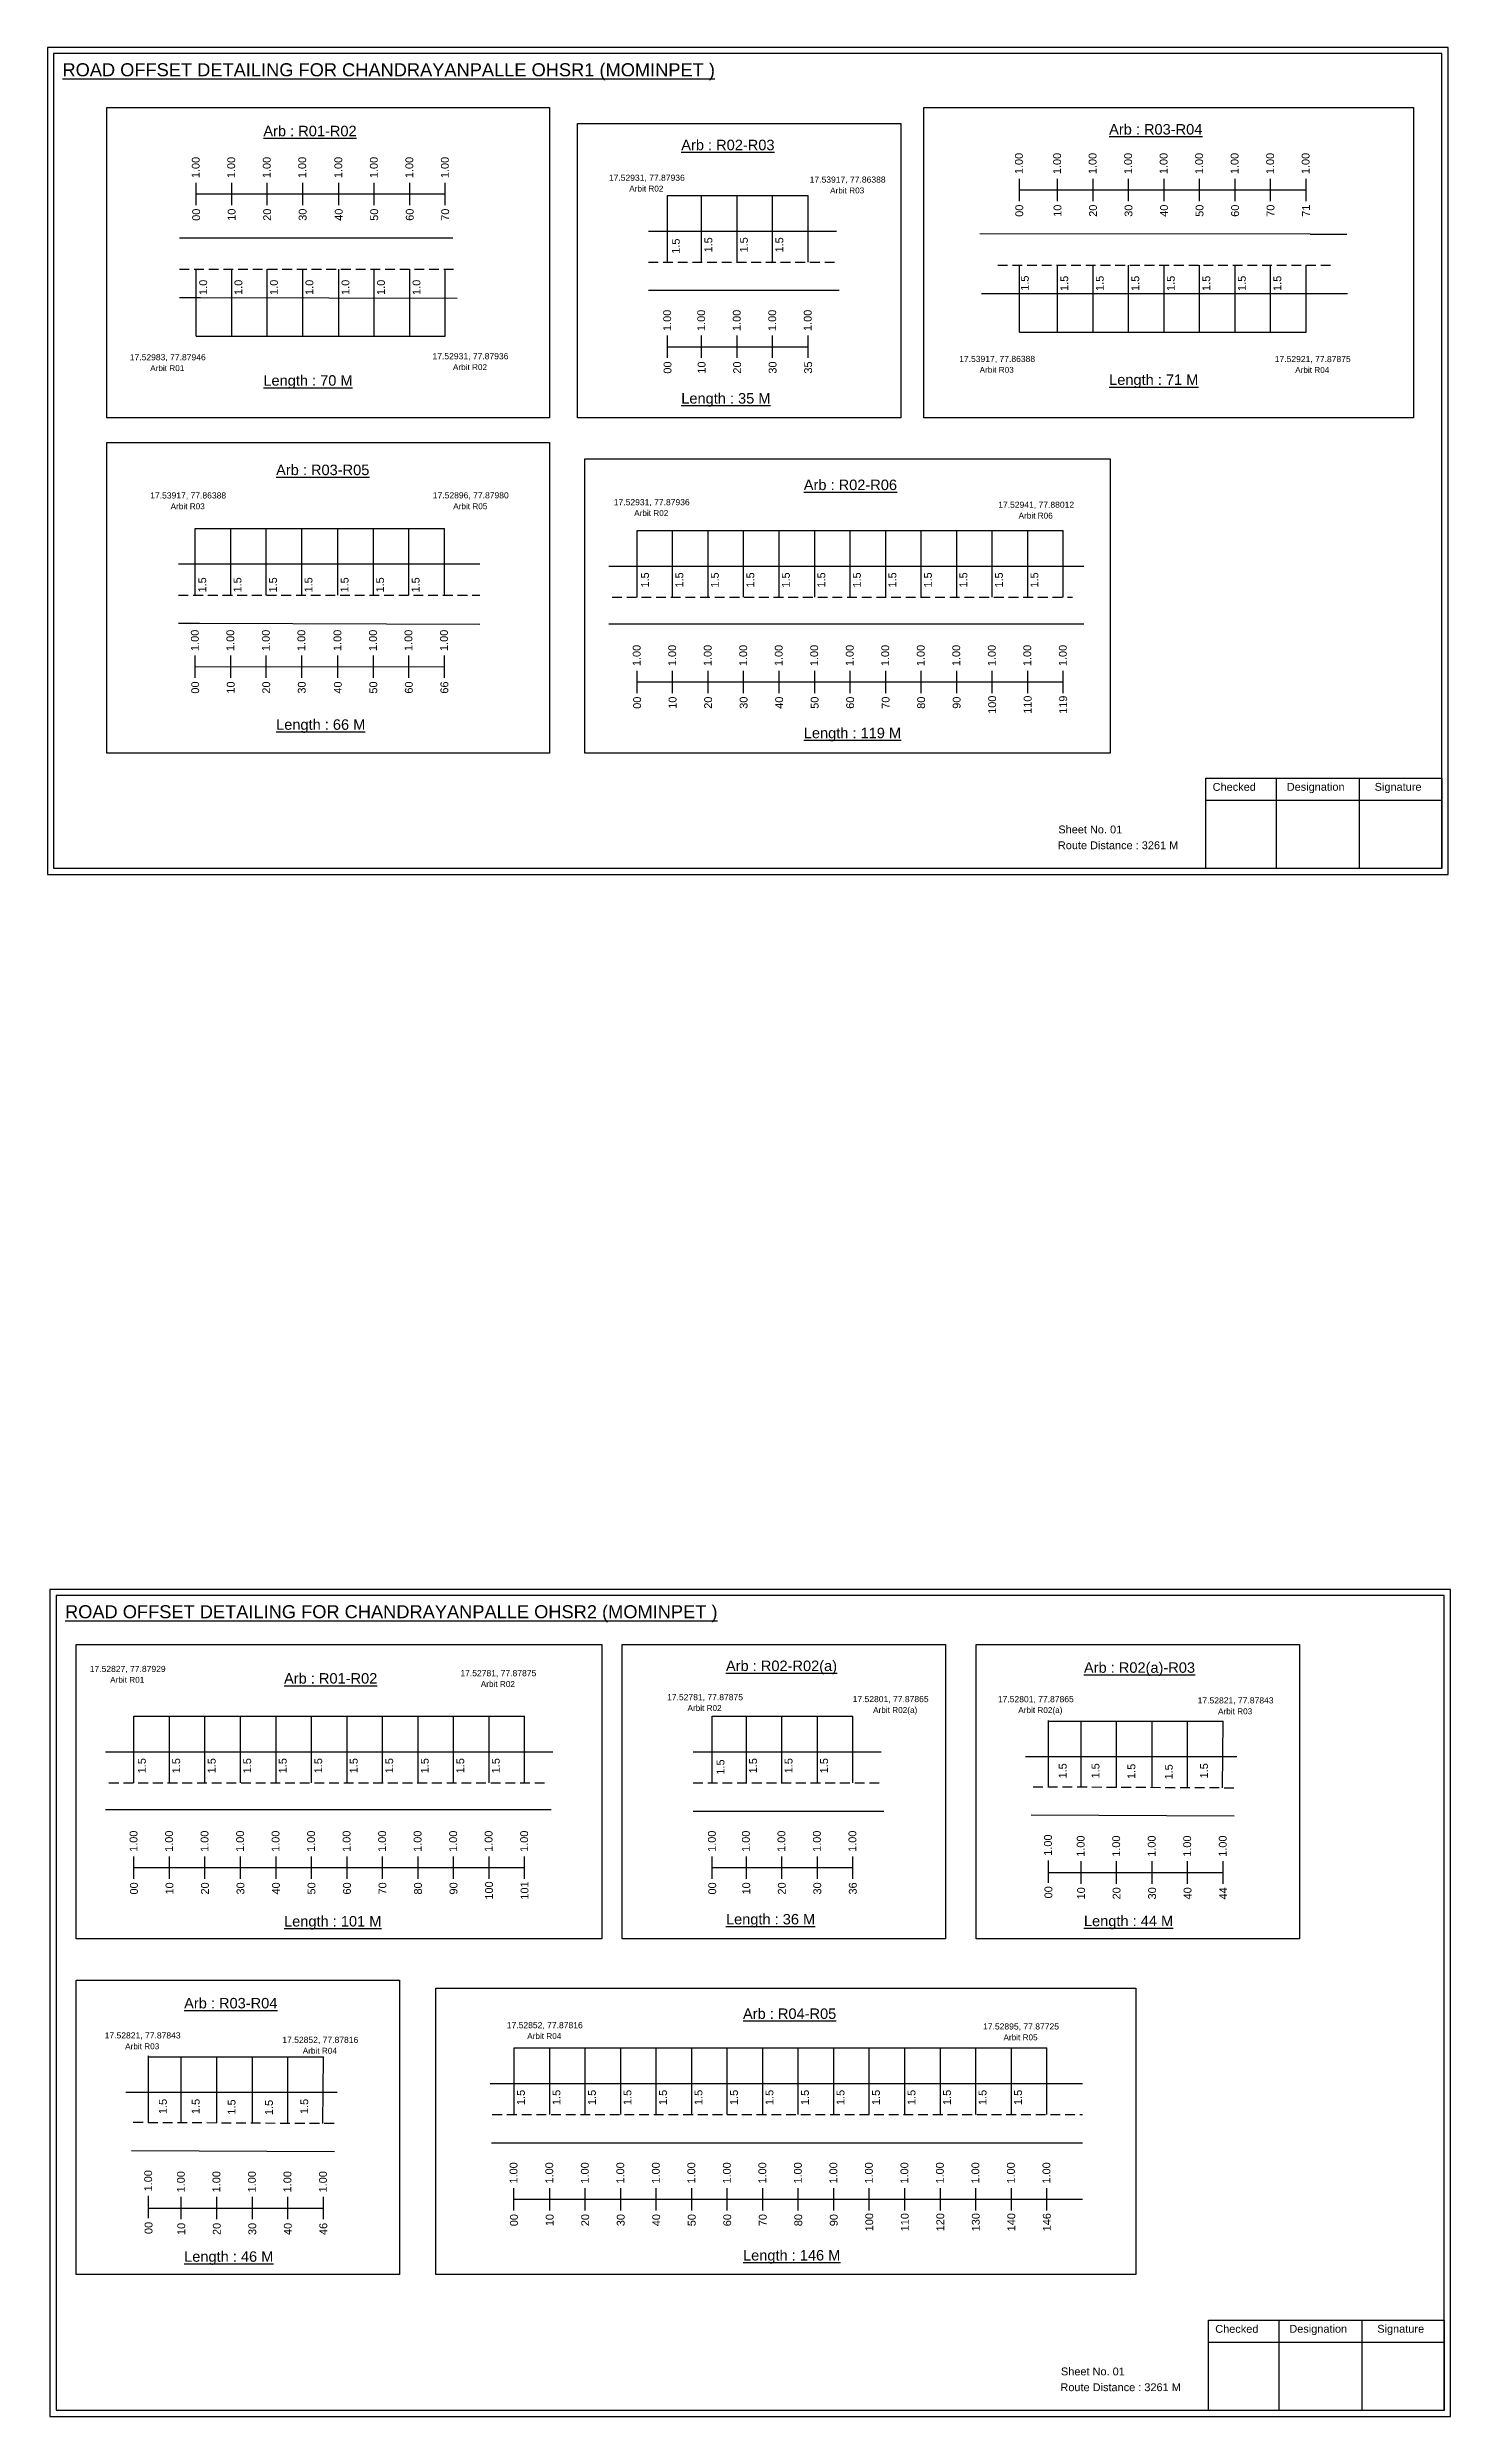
# Model space of a CAD drawing. Header units: inches. Extents: x 344 to 6776, y 358 to 1565.
# Drawn here: x 3367 to 3904, y 483 to 1390 of the extents above; entities that cross this region are included whole.
import ezdxf

# ---------------------------------------------------------------- set-up
doc = ezdxf.new("R2010")
doc.units = ezdxf.units.IN
doc.header["$MEASUREMENT"] = 0
doc.linetypes.add('DASHED2', pattern=[0.375, 0.25, -0.125])
doc.layers.add('PDF_Geometry', color=7, linetype='Continuous')
doc.layers.add('PDF_Text', color=5, linetype='Continuous')
doc.styles.add('PDF Arial', font='arial.ttf')
doc.styles.get("Standard").update_dxf_attribs({"font": 'arial.ttf'})

msp = doc.modelspace()

# ---------------------------------------------------------------- linework, layer by layer
at = {"color": 217, "true_color": 0x93278f}
for p, q in [((3423.83, 1329.84), (3423.83, 1338.39)), ((3423.83, 1334.11), (3519.25, 1334.17)), ((3437.43, 1329.84), (3437.43, 1338.39)), ((3451.03, 1329.84), (3451.03, 1338.39)), ((3464.63, 1329.84), (3464.63, 1338.39)), ((3478.45, 1329.84), (3478.45, 1338.39)), ((3492.05, 1329.84), (3492.05, 1338.39)), ((3505.65, 1329.84), (3505.65, 1338.39)), ((3519.25, 1329.84), (3519.25, 1338.39)), ((3739.12, 1331.37), (3739.12, 1339.92)), ((3739.12, 1335.65), (3848.95, 1335.65)), ((3753.75, 1331.37), (3753.75, 1339.92)), ((3767.35, 1331.37), (3767.35, 1339.92)), ((3780.95, 1331.37), (3780.95, 1339.92)), ((3794.55, 1331.37), (3794.55, 1339.92)), ((3808.15, 1331.37), (3808.15, 1339.92)), ((3821.75, 1331.37), (3821.75, 1339.92)), ((3835.35, 1331.37), (3835.35, 1339.92)), ((3848.95, 1331.37), (3848.95, 1339.92)), ((3604.4, 1271.31), (3604.4, 1279.87)), ((3617.43, 1271.31), (3617.43, 1279.87)), ((3631.03, 1271.31), (3631.03, 1279.87)), ((3644.63, 1271.31), (3644.63, 1279.87)), ((3658.23, 1271.31), (3658.23, 1279.87)), ((3604.4, 1275.58), (3658.23, 1275.59)), ((3423.48, 1148.81), (3423.48, 1157.37)), ((3423.48, 1153.08), (3518.9, 1153.14)), ((3437.08, 1148.81), (3437.08, 1157.37)), ((3450.68, 1148.81), (3450.68, 1157.37)), ((3464.28, 1148.81), (3464.28, 1157.37)), ((3478.1, 1148.81), (3478.1, 1157.37)), ((3491.7, 1148.81), (3491.7, 1157.37)), ((3505.3, 1148.81), (3505.3, 1157.37)), ((3518.9, 1148.81), (3518.9, 1157.37)), ((3592.72, 1143.02), (3592.72, 1151.57)), ((3592.72, 1147.29), (3755.92, 1147.32)), ((3606.32, 1143.02), (3606.32, 1151.57)), ((3619.92, 1143.02), (3619.92, 1151.57)), ((3633.52, 1143.02), (3633.52, 1151.57)), ((3647.12, 1143.02), (3647.12, 1151.57)), ((3660.72, 1143.02), (3660.72, 1151.57)), ((3674.32, 1143.02), (3674.32, 1151.57)), ((3687.92, 1143.02), (3687.92, 1151.57)), ((3701.52, 1143.02), (3701.52, 1151.57)), ((3715.12, 1143.02), (3715.12, 1151.57)), ((3728.72, 1143.02), (3728.72, 1151.57)), ((3742.32, 1143.02), (3742.32, 1151.57)), ((3755.92, 1143.02), (3755.92, 1151.57)), ((3400.01, 689.07), (3400.01, 697.62)), ((3400.01, 693.33), (3549.61, 693.36)), ((3413.61, 689.07), (3413.61, 697.62)), ((3427.21, 689.07), (3427.21, 697.62)), ((3440.81, 689.07), (3440.81, 697.62)), ((3454.41, 689.07), (3454.41, 697.62)), ((3468.01, 689.07), (3468.01, 697.62)), ((3481.61, 689.07), (3481.61, 697.62)), ((3495.21, 689.07), (3495.21, 697.62)), ((3508.81, 689.07), (3508.81, 697.62)), ((3522.41, 689.07), (3522.41, 697.62)), ((3536.01, 689.07), (3536.01, 697.62)), ((3549.61, 689.07), (3549.61, 697.62)), ((3621.51, 689.07), (3621.51, 697.62)), ((3621.51, 693.34), (3675.35, 693.35)), ((3634.55, 689.07), (3634.55, 697.62)), ((3648.15, 689.07), (3648.15, 697.62)), ((3661.75, 689.07), (3661.75, 697.62)), ((3675.35, 689.07), (3675.35, 697.62)), ((3750.26, 687.58), (3750.26, 696.13)), ((3750.26, 691.46), (3817.18, 691.47)), ((3762.78, 687.19), (3762.78, 695.75)), ((3776.38, 687.19), (3776.38, 695.75)), ((3789.98, 687.19), (3789.98, 695.75)), ((3803.58, 687.19), (3803.58, 695.75)), ((3817.18, 687.19), (3817.18, 695.75)), ((3405.62, 559.09), (3405.62, 567.65)), ((3405.62, 562.97), (3472.54, 562.99)), ((3418.14, 558.7), (3418.14, 567.26)), ((3431.74, 558.7), (3431.74, 567.26)), ((3445.34, 558.7), (3445.34, 567.26)), ((3458.94, 558.7), (3458.94, 567.26)), ((3472.54, 558.7), (3472.54, 567.26)), ((3545.55, 562.08), (3545.55, 570.64)), ((3545.65, 566.35), (3763.25, 566.4)), ((3559.25, 562.08), (3559.25, 570.64)), ((3572.85, 562.08), (3572.85, 570.64)), ((3586.45, 562.08), (3586.45, 570.64)), ((3600.05, 562.08), (3600.05, 570.64)), ((3613.65, 562.08), (3613.65, 570.64)), ((3627.25, 562.08), (3627.25, 570.64)), ((3640.85, 562.08), (3640.85, 570.64)), ((3654.45, 562.08), (3654.45, 570.64)), ((3668.05, 562.08), (3668.05, 570.64)), ((3681.65, 562.08), (3681.65, 570.64)), ((3695.25, 562.08), (3695.25, 570.64)), ((3708.85, 562.08), (3708.85, 570.64)), ((3722.45, 562.08), (3722.45, 570.64)), ((3736.05, 562.08), (3736.05, 570.64)), ((3749.65, 562.08), (3749.65, 570.64))]:
    msp.add_line(p, q, dxfattribs=at)
at = {"color": 5}
for p, q in [((3604.4, 1333.55), (3658.23, 1333.55)), ((3423.83, 1279.69), (3519.25, 1279.69)), ((3739.12, 1281.22), (3848.95, 1281.22)), ((3423.48, 1206.04), (3518.9, 1206.04)), ((3592.72, 1205.25), (3755.92, 1205.25)), ((3400.01, 751.3), (3549.61, 751.3)), ((3621.51, 751.3), (3675.35, 751.3)), ((3750.26, 749.42), (3817.18, 749.42)), ((3405.62, 620.94), (3472.54, 620.94)), ((3545.65, 624.32), (3749.65, 624.32))]:
    msp.add_line(p, q, dxfattribs=at)
for p, q in [((3604.4, 1308.01), (3604.4, 1333.55)), ((3617.43, 1308.01), (3617.43, 1333.55)), ((3631.03, 1308.01), (3631.03, 1333.55)), ((3644.63, 1308.01), (3644.63, 1333.55)), ((3658.23, 1308.01), (3658.23, 1333.55)), ((3522.16, 1317.11), (3417.42, 1317.11)), ((3597.05, 1319.89), (3669.09, 1319.89)), ((3850.55, 1318.64), (3723.94, 1318.82)), ((3850.55, 1318.64), (3864.5, 1318.64)), ((3739.12, 1281.22), (3739.12, 1306.76)), ((3753.75, 1281.22), (3753.75, 1306.76)), ((3767.35, 1281.22), (3767.35, 1306.76)), ((3780.95, 1281.22), (3780.95, 1306.76)), ((3794.55, 1281.22), (3794.55, 1306.76)), ((3808.15, 1281.22), (3808.15, 1306.76)), ((3821.75, 1281.22), (3821.75, 1306.76)), ((3835.35, 1281.22), (3835.35, 1306.76)), ((3848.95, 1281.22), (3848.95, 1306.76)), ((3423.83, 1279.69), (3423.83, 1305.23)), ((3437.43, 1279.69), (3437.43, 1305.23)), ((3451.03, 1279.69), (3451.03, 1305.23)), ((3464.63, 1279.69), (3464.63, 1305.23)), ((3478.45, 1279.69), (3478.45, 1305.23)), ((3492.05, 1279.69), (3492.05, 1305.23)), ((3505.65, 1279.69), (3505.65, 1305.23)), ((3519.25, 1279.69), (3519.25, 1305.23)), ((3597.05, 1297.21), (3670.09, 1297.21)), ((3417.42, 1294.43), (3425.48, 1294.43)), ((3425.48, 1294.43), (3523.78, 1294.16)), ((3724.57, 1295.96), (3850.55, 1295.96)), ((3850.55, 1295.96), (3864.75, 1295.96)), ((3423.48, 1180.51), (3423.48, 1206.04)), ((3437.08, 1180.51), (3437.08, 1206.04)), ((3450.68, 1180.51), (3450.68, 1206.04)), ((3464.28, 1180.51), (3464.28, 1206.04)), ((3478.1, 1180.51), (3478.1, 1206.04)), ((3491.7, 1180.51), (3491.7, 1206.04)), ((3505.3, 1180.51), (3505.3, 1206.04)), ((3518.9, 1180.51), (3518.9, 1206.04)), ((3592.72, 1179.72), (3592.72, 1205.25)), ((3606.32, 1179.72), (3606.32, 1205.25)), ((3619.92, 1179.72), (3619.92, 1205.25)), ((3633.52, 1179.72), (3633.52, 1205.25)), ((3647.12, 1179.72), (3647.12, 1205.25)), ((3660.72, 1179.72), (3660.72, 1205.25)), ((3674.32, 1179.72), (3674.32, 1205.25)), ((3687.92, 1179.72), (3687.92, 1205.25)), ((3701.52, 1179.72), (3701.52, 1205.25)), ((3715.12, 1179.72), (3715.12, 1205.25)), ((3728.72, 1179.72), (3728.72, 1205.25)), ((3742.32, 1179.72), (3742.32, 1205.25)), ((3755.92, 1179.72), (3755.92, 1205.25)), ((3532.5, 1192.39), (3417.07, 1192.39)), ((3581.85, 1191.6), (3763.75, 1191.6)), ((3417.07, 1169.71), (3425.13, 1169.71)), ((3425.13, 1169.71), (3532.5, 1169.41)), ((3763.75, 1169.41), (3581.85, 1169.41)), ((3400.01, 725.76), (3400.01, 751.3)), ((3413.61, 725.76), (3413.61, 751.3)), ((3427.21, 725.76), (3427.21, 751.3)), ((3440.81, 725.76), (3440.81, 751.3)), ((3454.41, 725.76), (3454.41, 751.3)), ((3468.01, 725.76), (3468.01, 751.3)), ((3481.61, 725.76), (3481.61, 751.3)), ((3495.21, 725.76), (3495.21, 751.3)), ((3508.81, 725.76), (3508.81, 751.3)), ((3522.41, 725.76), (3522.41, 751.3)), ((3536.01, 725.76), (3536.01, 751.3)), ((3549.61, 725.76), (3549.61, 751.3)), ((3621.51, 725.76), (3621.51, 751.3)), ((3634.55, 725.76), (3634.55, 751.3)), ((3648.15, 725.76), (3648.15, 751.3)), ((3661.75, 725.76), (3661.75, 751.3)), ((3675.35, 725.76), (3675.35, 751.3)), ((3750.26, 724.19), (3750.26, 749.72)), ((3762.78, 724.14), (3762.78, 749.42)), ((3776.38, 724.08), (3776.38, 749.42)), ((3789.98, 724.15), (3789.98, 749.42)), ((3803.58, 723.89), (3803.58, 749.42)), ((3816.95, 723.92), (3817.18, 749.42)), ((3389.13, 737.65), (3560.49, 737.65)), ((3614.17, 737.65), (3686.2, 737.65)), ((3822.43, 735.75), (3741.47, 735.75)), ((3559.8, 715.46), (3389.13, 715.46)), ((3614.17, 714.96), (3687.2, 714.96)), ((3743.68, 713.55), (3821.41, 713.11)), ((3405.62, 595.7), (3405.62, 621.24)), ((3418.14, 595.65), (3418.14, 620.94)), ((3431.74, 595.6), (3431.74, 620.94)), ((3445.34, 595.66), (3445.34, 620.94)), ((3458.94, 595.4), (3458.94, 620.94)), ((3472.31, 595.44), (3472.54, 620.94)), ((3545.65, 598.78), (3545.65, 624.32)), ((3559.25, 598.78), (3559.25, 624.32)), ((3572.85, 598.78), (3572.85, 624.32)), ((3586.45, 598.78), (3586.45, 624.32)), ((3600.05, 598.78), (3600.05, 624.32)), ((3613.65, 598.78), (3613.65, 624.32)), ((3627.25, 598.78), (3627.25, 624.32)), ((3640.85, 598.78), (3640.85, 624.32)), ((3654.45, 598.78), (3654.45, 624.32)), ((3668.05, 598.78), (3668.05, 624.32)), ((3681.65, 598.78), (3681.65, 624.32)), ((3695.25, 598.78), (3695.25, 624.32)), ((3708.85, 598.78), (3708.85, 624.32)), ((3722.45, 598.78), (3722.45, 624.32)), ((3736.05, 598.78), (3736.05, 624.32)), ((3749.65, 598.78), (3749.65, 624.32)), ((3536.46, 610.67), (3763.25, 610.67)), ((3477.79, 607.27), (3396.83, 607.27)), ((3399.05, 585.06), (3476.77, 584.63)), ((3536.93, 587.98), (3763.25, 587.94))]:
    msp.add_line(p, q)
at = {"linetype": 'DASHED2', "ltscale": 15}
for p, q in [((3597.05, 1308.01), (3669.59, 1308.01)), ((3730.84, 1306.76), (3859.52, 1306.76)), ((3417.42, 1305.23), (3522.81, 1305.23)), ((3417.07, 1180.51), (3532.5, 1180.51)), ((3583.12, 1179.72), (3759.53, 1179.72)), ((3390.4, 725.76), (3558.01, 725.76)), ((3614.17, 725.76), (3686.7, 725.76)), ((3744.4, 724.33), (3822.68, 723.92)), ((3537.25, 598.83), (3763.25, 598.78)), ((3399.76, 595.85), (3478.04, 595.44))]:
    msp.add_line(p, q, dxfattribs=at)
for points in [[(3389.56, 1367.17), (3559.17, 1367.17), (3559.17, 1248.35), (3389.56, 1248.35)], [(3569.93, 1361.03), (3693.74, 1361.03), (3693.74, 1248.35), (3569.93, 1248.35)], [(3702.52, 1367.17), (3890.08, 1367.17), (3890.08, 1248.35), (3702.52, 1248.35)], [(3389.56, 1238.88), (3559.17, 1238.88), (3559.17, 1120.05), (3389.56, 1120.05)], [(3572.63, 1232.73), (3773.87, 1232.73), (3773.87, 1120.05), (3572.63, 1120.05)], [(3377.92, 778.78), (3579.16, 778.78), (3579.16, 666.1), (3377.92, 666.1)], [(3587.05, 778.78), (3710.85, 778.78), (3710.85, 666.1), (3587.05, 666.1)], [(3722.55, 778.78), (3846.36, 778.78), (3846.36, 666.1), (3722.55, 666.1)], [(3377.92, 650.3), (3501.72, 650.3), (3501.72, 537.62), (3377.92, 537.62)], [(3515.67, 647.13), (3783.75, 647.13), (3783.75, 537.62), (3515.67, 537.62)]]:
    msp.add_lwpolyline(points, close=True)
at = {"layer": 'PDF_Geometry'}
for points in [[(3366.83, 1390.2), (3366.83, 1073.49), (3903.31, 1073.49), (3903.31, 1390.2)], [(3369.16, 1387.87), (3369.16, 1075.91), (3900.89, 1075.91), (3900.89, 1387.87)], [(3367.83, 799.88), (3367.83, 483.17), (3904.3, 483.17), (3904.3, 799.88)], [(3370.15, 797.55), (3370.15, 485.59), (3901.88, 485.59), (3901.88, 797.55)]]:
    msp.add_lwpolyline(points, close=True, dxfattribs=at)
at = {"layer": 'PDF_Geometry', "color": 242, "true_color": 0xcc1f26}
for points in [[(3900.89, 1075.81), (3810.55, 1075.81), (3810.55, 1110.42), (3900.89, 1110.42)], [(3901.88, 485.49), (3811.54, 485.49), (3811.54, 520.1), (3901.88, 520.1)]]:
    msp.add_lwpolyline(points, close=True, dxfattribs=at)
for points in [[(3837.53, 1110.42), (3837.53, 1075.81)], [(3869.26, 1110.42), (3869.26, 1075.81)], [(3810.55, 1102.05), (3900.89, 1102.05)], [(3838.52, 520.1), (3838.52, 485.49)], [(3870.25, 520.1), (3870.25, 485.49)], [(3811.54, 511.73), (3901.88, 511.73)]]:
    msp.add_lwpolyline(points, dxfattribs=at)

# ---------------------------------------------------------------- texts
at = {"color": 242, "true_color": 0xcd2027}
for s, height, p in [('%%UROAD OFFSET DETAILING FOR CHANDRAYANPALLE OHSR1 (MOMINPET )', 5, (3372.61, 1379.13)), ('%%UArb : R03-R04', 4, (3773.5, 1356.84)), ('%%UArb : R01-R02', 4, (3449.57, 1356.19)), ('%%UArb : R02-R03', 4, (3609.63, 1350.84)), ('%%ULength : 70 M', 4, (3449.57, 1260.69)), ('%%ULength : 71 M', 4, (3773.5, 1260.97)), ('%%ULength : 35 M', 4, (3609.63, 1253.84)), ('%%UArb : R03-R05', 4, (3454.45, 1226.45)), ('%%UArb : R02-R06', 4, (3656.55, 1220.72)), ('%%ULength : 66 M', 4, (3454.45, 1128.95)), ('%%ULength : 119 M', 4, (3656.55, 1125.72)), ('%%UROAD OFFSET DETAILING FOR CHANDRAYANPALLE OHSR2 (MOMINPET )', 5, (3373.6, 788.8)), ('%%UArb : R02-R02(a)', 4, (3626.75, 768.6)), ('%%UArb : R02(a)-R03', 4, (3763.86, 767.93)), ('%%UArb : R01-R02', 4, (3457.49, 763.8)), ('%%ULength : 101 M', 4, (3457.49, 670.8)), ('%%ULength : 36 M', 4, (3626.75, 671.6)), ('%%ULength : 44 M', 4, (3763.86, 670.93)), ('%%UArb : R03-R04', 4, (3419.22, 639.45)), ('%%UArb : R04-R05', 4, (3633.28, 635.43)), ('%%ULength : 46 M', 4, (3419.22, 542.45)), ('%%ULength : 146 M', 4, (3633.28, 542.93))]:
    msp.add_text(s, height=height, dxfattribs=at).set_placement(p)
at = {"color": 217, "true_color": 0x93278f}
for s, p in [('1.00', (3425.16, 1340.13)), ('1.00', (3438.76, 1340.13)), ('1.00', (3452.36, 1340.13)), ('1.00', (3465.96, 1340.13)), ('1.00', (3479.77, 1340.13)), ('1.00', (3493.37, 1340.13)), ('1.00', (3506.97, 1340.13)), ('1.00', (3520.57, 1340.13)), ('1.00', (3740.44, 1341.66)), ('1.00', (3755.07, 1341.66)), ('1.00', (3768.67, 1341.66)), ('1.00', (3782.27, 1341.66)), ('1.00', (3795.87, 1341.66)), ('1.00', (3809.47, 1341.66)), ('1.00', (3823.07, 1341.66)), ('1.00', (3836.67, 1341.66)), ('1.00', (3850.27, 1341.66)), ('00', (3425.31, 1323.81)), ('10', (3438.91, 1323.81)), ('20', (3452.51, 1323.81)), ('30', (3466.11, 1323.81)), ('40', (3479.92, 1323.81)), ('50', (3493.52, 1323.81)), ('60', (3507.12, 1323.81)), ('70', (3520.72, 1323.81)), ('00', (3740.59, 1325.34)), ('10', (3755.22, 1325.34)), ('20', (3768.82, 1325.34)), ('30', (3782.42, 1325.34)), ('40', (3796.02, 1325.34)), ('50', (3809.62, 1325.34)), ('60', (3823.22, 1325.34)), ('70', (3836.82, 1325.34)), ('71', (3850.42, 1325.34)), ('1.00', (3605.72, 1281.61)), ('1.00', (3618.76, 1281.61)), ('1.00', (3632.36, 1281.61)), ('1.00', (3645.96, 1281.61)), ('1.00', (3659.56, 1281.61)), ('00', (3605.87, 1265.29)), ('10', (3618.91, 1265.29)), ('20', (3632.51, 1265.29)), ('30', (3646.11, 1265.29)), ('35', (3659.71, 1265.29)), ('1.00', (3424.81, 1159.11)), ('1.00', (3438.41, 1159.11)), ('1.00', (3452.01, 1159.11)), ('1.00', (3465.61, 1159.11)), ('1.00', (3479.43, 1159.11)), ('1.00', (3493.03, 1159.11)), ('1.00', (3506.63, 1159.11)), ('1.00', (3520.23, 1159.11)), ('1.00', (3594.05, 1153.31)), ('1.00', (3607.65, 1153.31)), ('1.00', (3621.25, 1153.31)), ('1.00', (3634.85, 1153.31)), ('1.00', (3648.45, 1153.31)), ('1.00', (3662.05, 1153.31)), ('1.00', (3675.65, 1153.31)), ('1.00', (3689.25, 1153.31)), ('1.00', (3702.85, 1153.31)), ('1.00', (3716.45, 1153.31)), ('1.00', (3730.05, 1153.31)), ('1.00', (3743.65, 1153.31)), ('1.00', (3757.25, 1153.31)), ('00', (3424.96, 1142.79)), ('10', (3438.56, 1142.79)), ('20', (3452.16, 1142.79)), ('30', (3465.76, 1142.79)), ('40', (3479.58, 1142.79)), ('50', (3493.18, 1142.79)), ('60', (3506.78, 1142.79)), ('66', (3520.38, 1142.79)), ('00', (3594.2, 1136.99)), ('10', (3607.8, 1136.99)), ('20', (3621.4, 1136.99)), ('30', (3635, 1136.99)), ('40', (3648.6, 1136.99)), ('50', (3662.2, 1136.99)), ('60', (3675.8, 1136.99)), ('70', (3689.4, 1136.99)), ('80', (3703, 1136.99)), ('90', (3716.6, 1136.99)), ('100', (3730.2, 1135.04)), ('110', (3743.8, 1135.04)), ('119', (3757.4, 1135.04)), ('1.00', (3401.34, 699.36)), ('1.00', (3414.94, 699.36)), ('1.00', (3428.54, 699.36)), ('1.00', (3442.14, 699.36)), ('1.00', (3455.74, 699.36)), ('1.00', (3469.34, 699.36)), ('1.00', (3482.94, 699.36)), ('1.00', (3496.54, 699.36)), ('1.00', (3510.14, 699.36)), ('1.00', (3523.74, 699.36)), ('1.00', (3537.34, 699.36)), ('1.00', (3550.94, 699.36)), ('1.00', (3622.84, 699.36)), ('1.00', (3635.87, 699.36)), ('1.00', (3649.47, 699.36)), ('1.00', (3663.07, 699.36)), ('1.00', (3676.67, 699.36)), ('1.00', (3751.58, 697.87)), ('1.00', (3764.1, 697.48)), ('1.00', (3777.7, 697.48)), ('1.00', (3791.3, 697.48)), ('1.00', (3804.9, 697.48)), ('1.00', (3818.5, 697.48)), ('00', (3401.49, 683.04)), ('10', (3415.09, 683.04)), ('20', (3428.69, 683.04)), ('30', (3442.29, 683.04)), ('40', (3455.89, 683.04)), ('50', (3469.49, 683.04)), ('60', (3483.09, 683.04)), ('70', (3496.69, 683.04)), ('80', (3510.29, 683.04)), ('90', (3523.89, 683.04)), ('100', (3537.49, 681.09)), ('101', (3551.09, 681.09)), ('00', (3622.99, 683.04)), ('10', (3636.02, 683.04)), ('20', (3649.62, 683.04)), ('30', (3663.22, 683.04)), ('36', (3676.82, 683.04)), ('00', (3751.73, 681.55)), ('10', (3764.25, 681.16)), ('20', (3777.85, 681.16)), ('30', (3791.45, 681.16)), ('40', (3805.05, 681.16)), ('44', (3818.65, 681.16)), ('1.00', (3406.95, 569.38)), ('1.00', (3419.47, 569)), ('1.00', (3433.07, 569)), ('1.00', (3446.67, 569)), ('1.00', (3460.27, 569)), ('1.00', (3473.87, 569)), ('1.00', (3546.88, 572.38)), ('1.00', (3560.58, 572.38)), ('1.00', (3574.18, 572.38)), ('1.00', (3587.78, 572.38)), ('1.00', (3601.38, 572.38)), ('1.00', (3614.98, 572.38)), ('1.00', (3628.58, 572.38)), ('1.00', (3642.18, 572.38)), ('1.00', (3655.78, 572.38)), ('1.00', (3669.38, 572.38)), ('1.00', (3682.98, 572.38)), ('1.00', (3696.58, 572.38)), ('1.00', (3710.18, 572.38)), ('1.00', (3723.78, 572.38)), ('1.00', (3737.38, 572.38)), ('1.00', (3750.98, 572.38)), ('00', (3407.1, 553.06)), ('10', (3419.62, 552.68)), ('20', (3433.22, 552.68)), ('30', (3446.82, 552.68)), ('40', (3460.42, 552.68)), ('46', (3474.02, 552.68)), ('00', (3547.03, 556.06)), ('10', (3560.73, 556.06)), ('20', (3574.33, 556.06)), ('30', (3587.93, 556.06)), ('40', (3601.53, 556.06)), ('50', (3615.13, 556.06)), ('60', (3628.73, 556.06)), ('70', (3642.33, 556.06)), ('80', (3655.93, 556.06)), ('90', (3669.53, 556.06)), ('100', (3683.13, 554.1)), ('110', (3696.73, 554.1)), ('120', (3710.33, 554.1)), ('130', (3723.93, 554.1)), ('140', (3737.53, 554.1)), ('146', (3751.13, 554.1))]:
    msp.add_text(s, height=3, rotation=90, dxfattribs=at).set_placement(p)
at = {"color": 5}
for s, height, p in [('17.52931, 77.87936', 2.34, (3581.89, 1339.13)), ('Arbit R02', 2.246, (3589.71, 1335.01)), ('17.53917, 77.86388', 2.34, (3658.81, 1338.42)), ('Arbit R03', 2.246, (3666.63, 1334.3)), ('17.52983, 77.87946', 2.34, (3398.4, 1270.4)), ('17.52931, 77.87936', 2.34, (3514.35, 1270.8)), ('17.53917, 77.86388', 2.34, (3716.07, 1269.76)), ('17.52921, 77.87875', 2.34, (3836.94, 1269.71)), ('Arbit R01', 2.246, (3406.22, 1266.27)), ('Arbit R02', 2.246, (3522.17, 1266.67)), ('Arbit R03', 2.246, (3723.89, 1265.63)), ('Arbit R04', 2.246, (3844.76, 1265.59)), ('17.53917, 77.86388', 2.34, (3406.23, 1217.5)), ('Arbit R03', 2.246, (3414.05, 1213.38)), ('17.52896, 77.87980', 2.34, (3514.46, 1217.54)), ('Arbit R05', 2.246, (3522.28, 1213.41)), ('17.52931, 77.87936', 2.34, (3583.77, 1214.91)), ('17.52941, 77.88012', 2.34, (3731.01, 1213.94)), ('Arbit R02', 2.246, (3591.59, 1210.79)), ('Arbit R06', 2.246, (3738.83, 1209.81)), ('17.52827, 77.87929', 2.34, (3383.06, 768.24)), ('Arbit R01', 2.246, (3390.88, 764.11)), ('17.52781, 77.87875', 2.34, (3525.02, 766.63)), ('Arbit R02', 2.246, (3532.84, 762.51)), ('17.52781, 77.87875', 2.34, (3604.19, 757.44)), ('Arbit R02', 2.246, (3612.01, 753.31)), ('17.52801, 77.87865', 2.34, (3675.28, 756.69)), ('Arbit R02(a)', 2.2464, (3683.1, 752.56)), ('17.52801, 77.87865', 2.34, (3730.88, 756.67)), ('Arbit R02(a)', 2.2464, (3738.7, 752.54)), ('17.52821, 77.87843', 2.34, (3807.4, 756.2)), ('Arbit R03', 2.246, (3815.22, 752.07)), ('17.52821, 77.87843', 2.34, (3388.79, 627.95)), ('Arbit R03', 2.246, (3396.61, 623.82)), ('17.52852, 77.87816', 2.34, (3456.83, 626.23)), ('17.52852, 77.87816', 2.34, (3542.8, 631.86)), ('Arbit R04', 2.246, (3550.62, 627.73)), ('17.52895, 77.87725', 2.34, (3725.21, 631.37)), ('Arbit R05', 2.246, (3733.03, 627.24)), ('Arbit R04', 2.246, (3464.65, 622.11))]:
    msp.add_text(s, height=height, dxfattribs=at).set_placement(p)
for s, p in [('1.5', (3609.03, 1311.18)), ('1.5', (3621.5, 1311.68)), ('1.5', (3635.1, 1311.68)), ('1.5', (3648.7, 1311.68)), ('1.0', (3428.01, 1295.43)), ('1.0', (3441.5, 1295.43)), ('1.0', (3455.1, 1295.43)), ('1.0', (3468.7, 1295.43)), ('1.0', (3482.51, 1295.43)), ('1.0', (3496.11, 1295.43)), ('1.0', (3509.71, 1295.43)), ('1.5', (3742.72, 1297.01)), ('1.5', (3757.82, 1296.96)), ('1.5', (3771.42, 1296.96)), ('1.5', (3785.02, 1296.96)), ('1.5', (3798.62, 1296.96)), ('1.5', (3812.22, 1296.96)), ('1.5', (3825.82, 1296.96)), ('1.5', (3839.42, 1296.96)), ('1.5', (3597.23, 1183.39)), ('1.5', (3610.39, 1183.39)), ('1.5', (3623.99, 1183.39)), ('1.5', (3637.59, 1183.39)), ('1.5', (3651.19, 1183.39)), ('1.5', (3664.79, 1183.39)), ('1.5', (3678.39, 1183.39)), ('1.5', (3691.99, 1183.39)), ('1.5', (3705.59, 1183.39)), ('1.5', (3719.19, 1183.39)), ('1.5', (3732.79, 1183.39)), ('1.5', (3746.39, 1183.39)), ('1.5', (3427.66, 1181.5)), ('1.5', (3441.15, 1181.5)), ('1.5', (3454.75, 1181.5)), ('1.5', (3468.35, 1181.5)), ('1.5', (3482.17, 1181.5)), ('1.5', (3495.77, 1181.5)), ('1.5', (3509.37, 1181.5)), ('1.5', (3404.52, 729.44)), ('1.5', (3417.68, 729.44)), ('1.5', (3431.28, 729.44)), ('1.5', (3444.88, 729.44)), ('1.5', (3458.48, 729.44)), ('1.5', (3472.08, 729.44)), ('1.5', (3485.68, 729.44)), ('1.5', (3499.28, 729.44)), ('1.5', (3512.88, 729.44)), ('1.5', (3526.48, 729.44)), ('1.5', (3540.08, 729.44)), ('1.5', (3638.62, 729.44)), ('1.5', (3652.22, 729.44)), ('1.5', (3665.82, 729.44)), ('1.5', (3626.15, 728.94)), ('1.5', (3757.22, 727.47)), ('1.5', (3769.79, 727.47)), ('1.5', (3783.53, 727.28)), ('1.5', (3797.84, 727.09)), ('1.5', (3811.36, 727.5)), ('1.5', (3549.72, 602.46)), ('1.5', (3563.32, 602.46)), ('1.5', (3576.92, 602.46)), ('1.5', (3590.52, 602.46)), ('1.5', (3604.12, 602.46)), ('1.5', (3617.72, 602.46)), ('1.5', (3631.32, 602.46)), ('1.5', (3644.92, 602.46)), ('1.5', (3658.52, 602.46)), ('1.5', (3672.12, 602.46)), ('1.5', (3685.72, 602.46)), ('1.5', (3699.32, 602.46)), ('1.5', (3712.92, 602.46)), ('1.5', (3726.52, 602.46)), ('1.5', (3740.12, 602.46)), ('1.5', (3412.58, 598.99)), ('1.5', (3425.16, 598.99)), ('1.5', (3438.89, 598.79)), ('1.5', (3453.21, 598.6)), ('1.5', (3466.72, 599.01))]:
    msp.add_text(s, height=3, rotation=90).set_placement(p)
for s, p in [('Sheet No. 01', (3754.05, 1089.29)), ('Route Distance : 3261 M', (3753.86, 1083.24)), ('Sheet No. 01', (3755.04, 498.96)), ('Route Distance : 3261 M', (3754.85, 492.91))]:
    msp.add_text(s, height=3).set_placement(p)
at = {"layer": 'PDF_Text', "color": 7, "attachment_point": 7, "style": 'PDF Arial'}
for s, insert, char_height in [('Checked', (3813.15, 1105.54), 3.001), ('Designation', (3841.53, 1104.7), 3.0006), ('Signature', (3875.21, 1104.7), 3.001), ('Checked', (3814.14, 515.21), 3.001), ('Designation', (3842.52, 514.38), 3.0006), ('Signature', (3876.2, 514.38), 3.001)]:
    msp.add_mtext(s, dxfattribs=dict(at, insert=insert, char_height=char_height))

doc.saveas('drawing.dxf')
